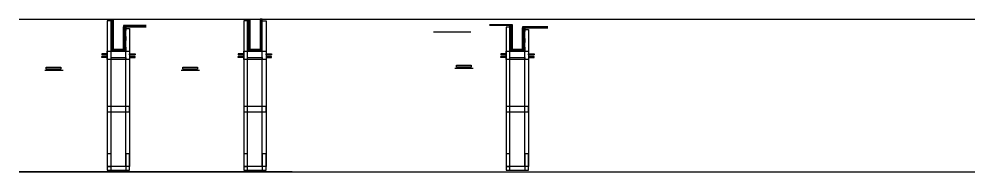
# Model space of a CAD drawing. Header units: metres. Extents: x 0 to 6743, y -3 to 8099.
# Drawn here: x 3247 to 6743, y 2381 to 2941 of the extents above; entities that cross this region are included whole.
import ezdxf

# ---------------------------------------------------------------- set-up
doc = ezdxf.new("R2010")
doc.units = ezdxf.units.M

msp = doc.modelspace()

# ---------------------------------------------------------------- linework, layer by layer
for points in [[(3591, 2386.8), (3651, 2386.8), (3651, 2400.8), (3569, 2400.8), (3569, 2386.8), (3591, 2386.8)], [(4090.5, 2386.8), (4150.5, 2386.8), (4150.5, 2400.8), (4068.5, 2400.8), (4068.5, 2386.8), (4090.5, 2386.8)], [(5050.5, 2386.8), (5110.5, 2386.8), (5110.5, 2400.8), (5028.5, 2400.8), (5028.5, 2386.8), (5050.5, 2386.8)]]:
    msp.add_lwpolyline(points)
at = {"layer": 'COTA'}
for p, q in [((3246.8, 2940.9), (6743.2, 2940.9)), ((3246.8, 2940.9), (6743.2, 2940.9)), ((3246.8, 2940.9), (6743.2, 2940.9)), ((3246.8, 2380.8), (6743.2, 2380.8)), ((3246.8, 2380.8), (6743.2, 2380.8)), ((3246.8, 2380.8), (6743.2, 2380.8))]:
    msp.add_line(p, q, dxfattribs=at)
at = {"layer": 'GARFOS OK'}
for p, q in [((3407.5, 2752.9), (3340.5, 2752.9)), ((3907, 2752.9), (3840, 2752.9)), ((4908.2, 2760.1), (4841.2, 2760.1))]:
    msp.add_line(p, q, dxfattribs=at)
at = {"layer": 'Painéis'}
for points in [[(3651, 2792.8), (3569, 2792.8), (3569, 2822.8), (3651, 2822.8)], [(4150.5, 2792.8), (4068.5, 2792.8), (4068.5, 2822.8), (4150.5, 2822.8)], [(5110.5, 2792.7), (5028.5, 2792.7), (5028.5, 2822.7), (5110.5, 2822.7)], [(3569, 2386.8), (3583, 2386.8), (3583, 2446.8), (3569, 2446.8)], [(3637, 2386.8), (3651, 2386.8), (3651, 2446.8), (3637, 2446.8)], [(4068.5, 2386.8), (4082.5, 2386.8), (4082.5, 2446.8), (4068.5, 2446.8)], [(4136.5, 2386.8), (4150.5, 2386.8), (4150.5, 2446.8), (4136.5, 2446.8)], [(5028.5, 2386.8), (5042.5, 2386.8), (5042.5, 2446.8), (5028.5, 2446.8)], [(5096.5, 2386.8), (5110.5, 2386.8), (5110.5, 2446.8), (5096.5, 2446.8)]]:
    msp.add_lwpolyline(points, close=True, dxfattribs=at)
for points in [[(3569, 2600.8), (3651, 2600.8), (3651, 2620.8), (3569, 2620.8), (3569, 2600.8)], [(4068.5, 2600.8), (4150.5, 2600.8), (4150.5, 2620.8), (4068.5, 2620.8), (4068.5, 2600.8)], [(5028.5, 2600.8), (5110.5, 2600.8), (5110.5, 2620.8), (5028.5, 2620.8), (5028.5, 2600.8)]]:
    msp.add_lwpolyline(points, dxfattribs=at)
at = {"layer": 'Resinado'}
for p, q in [((3629, 2916.9), (3711.5, 2916.9)), ((5088.5, 2912.8), (5181.2, 2912.8))]:
    msp.add_line(p, q, dxfattribs=at)
at = {"layer": 'SARR_3.5x7'}
for points in [[(3345.9, 2764.5), (3399.9, 2764.5), (3399.9, 2757.5), (3345.9, 2757.5)], [(3845.4, 2764.5), (3899.4, 2764.5), (3899.4, 2757.5), (3845.4, 2757.5)], [(4846.6, 2771.7), (4900.6, 2771.7), (4900.6, 2764.7), (4846.6, 2764.7)]]:
    msp.add_lwpolyline(points, close=True, dxfattribs=at)
at = {"layer": 'SARR_7x7'}
for points in [[(3569, 2400.8), (3583, 2400.8), (3583, 2934.9), (3569, 2934.9)], [(3651, 2400.8), (3637, 2400.8), (3637, 2906.9), (3651, 2906.9)], [(4068.5, 2400.8), (4082.5, 2400.8), (4082.5, 2934.9), (4068.5, 2934.9)], [(4150.5, 2400.8), (4136.5, 2400.8), (4136.5, 2934.9), (4150.5, 2934.9)], [(5028.5, 2400.8), (5042.5, 2400.8), (5042.5, 2910.8), (5028.5, 2910.8)], [(5110.5, 2400.8), (5096.5, 2400.8), (5096.5, 2902.8), (5110.5, 2902.8)], [(3583, 2799.8), (3637, 2799.8), (3637, 2792.8), (3583, 2792.8)], [(4082.5, 2799.8), (4136.5, 2799.8), (4136.5, 2792.8), (4082.5, 2792.8)], [(5042.5, 2799.7), (5096.5, 2799.7), (5096.5, 2792.7), (5042.5, 2792.7)]]:
    msp.add_lwpolyline(points, close=True, dxfattribs=at)
at = {"layer": 'TIRAS REESCORAMENTO'}
for p, q in [((3591, 2940.9), (3712, 2940.9)), ((4090.5, 2940.9), (4211.5, 2940.9)), ((4968.1, 2940.8), (5181.7, 2940.8)), ((3629, 2912.9), (3711.5, 2912.9)), ((5088.5, 2908.8), (5181.2, 2908.8)), ((3746.2, 2380.8), (3246.8, 2380.8)), ((4245.7, 2380.8), (3746.2, 2380.8)), ((4245.7, 2380.8), (3746.2, 2380.8))]:
    msp.add_line(p, q, dxfattribs=at)
for points in [[(3583, 2940.9), (3587.4, 2940.9), (3587.4, 2926.9), (3583, 2926.9)], [(4082.5, 2940.9), (4086.9, 2940.9), (4086.9, 2926.9), (4082.5, 2926.9)], [(4136.5, 2940.9), (4132.1, 2940.9), (4132.1, 2926.9), (4136.5, 2926.9)], [(3632.6, 2912.9), (3637, 2912.9), (3637, 2898.9), (3632.6, 2898.9)], [(5042.5, 2916.8), (5046.9, 2916.8), (5046.9, 2902.8), (5042.5, 2902.8)], [(5092.1, 2908.8), (5096.5, 2908.8), (5096.5, 2894.8), (5092.1, 2894.8)], [(3583, 2887.6), (3587.4, 2887.6), (3587.4, 2873.6), (3583, 2873.6)], [(3632.6, 2877.1), (3637, 2877.1), (3637, 2862.1), (3632.6, 2862.1)], [(4082.5, 2887.6), (4086.9, 2887.6), (4086.9, 2873.6), (4082.5, 2873.6)], [(4136.5, 2887.6), (4132.1, 2887.6), (4132.1, 2873.6), (4136.5, 2873.6)], [(5042.5, 2878.8), (5046.9, 2878.8), (5046.9, 2862.8), (5042.5, 2862.8)], [(5092.1, 2870.3), (5096.5, 2870.3), (5096.5, 2855.3), (5092.1, 2855.3)], [(3583, 2837.8), (3587.4, 2837.8), (3587.4, 2822.8), (3583, 2822.8)], [(3632.6, 2837.8), (3637, 2837.8), (3637, 2822.8), (3632.6, 2822.8)], [(4082.5, 2837.8), (4086.9, 2837.8), (4086.9, 2822.8), (4082.5, 2822.8)], [(4136.5, 2837.8), (4132.1, 2837.8), (4132.1, 2822.8), (4136.5, 2822.8)], [(5042.5, 2837.7), (5046.9, 2837.7), (5046.9, 2822.7), (5042.5, 2822.7)], [(5092.1, 2837.7), (5096.5, 2837.7), (5096.5, 2822.7), (5092.1, 2822.7)], [(3549, 2810.1), (3569, 2810.1), (3569, 2814.1), (3549, 2814.1)], [(3549, 2804.1), (3569, 2804.1), (3569, 2800.1), (3549, 2800.1)], [(3629, 2827.2), (3591, 2827.2), (3591, 2830.8), (3629, 2830.8)], [(3605, 2822.8), (3605, 2827.2), (3591, 2827.2), (3591, 2822.8)], [(3615, 2822.8), (3615, 2827.2), (3629, 2827.2), (3629, 2822.8)], [(3671, 2810.1), (3651, 2810.1), (3651, 2814.1), (3671, 2814.1)], [(3671, 2804.1), (3651, 2804.1), (3651, 2800.1), (3671, 2800.1)], [(4048.5, 2810.1), (4068.5, 2810.1), (4068.5, 2814.1), (4048.5, 2814.1)], [(4048.5, 2804.1), (4068.5, 2804.1), (4068.5, 2800.1), (4048.5, 2800.1)], [(4128.5, 2827.2), (4090.5, 2827.2), (4090.5, 2830.8), (4128.5, 2830.8)], [(4104.5, 2822.8), (4104.5, 2827.2), (4090.5, 2827.2), (4090.5, 2822.8)], [(4114.5, 2822.8), (4114.5, 2827.2), (4128.5, 2827.2), (4128.5, 2822.8)], [(4170.5, 2810.1), (4150.5, 2810.1), (4150.5, 2814.1), (4170.5, 2814.1)], [(4170.5, 2804.1), (4150.5, 2804.1), (4150.5, 2800.1), (4170.5, 2800.1)], [(5008.5, 2810), (5028.5, 2810), (5028.5, 2814), (5008.5, 2814)], [(5008.5, 2804), (5028.5, 2804), (5028.5, 2800), (5008.5, 2800)], [(5088.5, 2827.1), (5050.5, 2827.1), (5050.5, 2830.7), (5088.5, 2830.7)], [(5064.5, 2822.7), (5064.5, 2827.1), (5050.5, 2827.1), (5050.5, 2822.7)], [(5074.5, 2822.7), (5074.5, 2827.1), (5088.5, 2827.1), (5088.5, 2822.7)], [(5130.5, 2810), (5110.5, 2810), (5110.5, 2814), (5130.5, 2814)], [(5130.5, 2804), (5110.5, 2804), (5110.5, 2800), (5130.5, 2800)]]:
    msp.add_lwpolyline(points, close=True, dxfattribs=at)
for points in [[(3591, 2822.8), (3587.4, 2822.8), (3587.4, 2940.9), (3591, 2940.9), (3591, 2822.8)], [(4090.5, 2822.8), (4086.9, 2822.8), (4086.9, 2940.9), (4090.5, 2940.9), (4090.5, 2822.8)], [(4128.5, 2822.8), (4132.1, 2822.8), (4132.1, 2940.9), (4128.5, 2940.9), (4128.5, 2822.8)], [(3711.5, 2916.9), (3629, 2916.9), (3629, 2912.9), (3711.5, 2912.9)], [(3632.6, 2822.8), (3629, 2822.8), (3629, 2912.9), (3632.6, 2912.9), (3632.6, 2822.8)], [(4968.1, 2920.8), (5050.5, 2920.8), (5050.5, 2916.8), (4968.1, 2916.8)], [(5050.5, 2822.7), (5046.9, 2822.7), (5046.9, 2916.8), (5050.5, 2916.8), (5050.5, 2822.7)], [(5181.2, 2912.8), (5088.5, 2912.8), (5088.5, 2908.8), (5181.2, 2908.8)], [(5092.1, 2822.7), (5088.5, 2822.7), (5088.5, 2908.8), (5092.1, 2908.8), (5092.1, 2822.7)]]:
    msp.add_lwpolyline(points, dxfattribs=at)
at = {"layer": 'VIGAS'}
msp.add_line((4763, 2894.2), (4899.4, 2894.2), dxfattribs=at)

doc.saveas('drawing.dxf')
